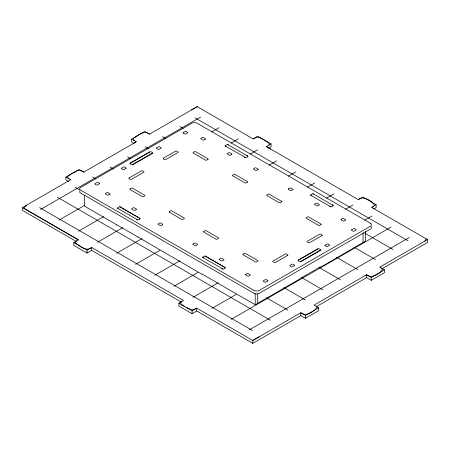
<?xml version="1.0" encoding="UTF-8"?>
<svg xmlns="http://www.w3.org/2000/svg" width="450" height="450" viewBox="0 0 450 450"><rect width="100%" height="100%" fill="white"/><g stroke="black" fill="none" stroke-linecap="round" stroke-linejoin="round"><path stroke-width="0.67" d="M424.777 241.172L426.173 238.832M26.364 205.279L23.771 208.232L78.311 239.957M268.948 145.131L269.297 144.343L268.678 142.858L262.423 138.971L259.054 137.385L257.001 137.132L253.131 138.915L197.207 106.644L149.546 134.156L144.849 131.445L131.608 139.089L131.608 141.981L133.959 143.336M181.024 301.95L180.849 302.102A2.464 1.423 0 0 0 180.585 302.586L181.153 304.279L184.68 306.54M134.252 142.993L136.029 141.643M373.59 206.19L374.501 205.324C372.285 200.998 363.206 195.171 358.346 199.665L266.406 146.593L271.041 143.921L271.041 146.812L268.723 148.146M205.329 139.185L203.861 140.034A0.709 0.411 0 0 1 202.894 140.006L200.908 138.864A0.709 0.411 0 0 1 200.919 138.291L202.303 137.492A0.709 0.411 0 0 1 203.282 137.481L205.268 138.628A0.709 0.411 0 0 1 205.329 139.185M76.601 240.941L75.572 241.824L75.696 243.062C79.987 246.358 86.524 251.826 91.811 247.528M245.706 274.393L247.174 273.544A0.709 0.411 0 0 1 248.147 273.572L250.127 274.714A0.709 0.411 0 0 1 250.116 275.287L248.737 276.086A0.709 0.411 0 0 1 247.759 276.097L245.768 274.95A0.709 0.411 0 0 1 245.706 274.393M225.596 145.446L226.845 144.726A0.833 0.478 0 0 1 227.964 144.686L247.798 156.139A0.833 0.478 0 0 1 247.753 156.791L246.516 157.506A0.833 0.478 0 0 1 245.357 157.494L225.641 146.115A0.833 0.478 0 0 1 225.596 145.446M320.017 267.03L317.919 268.245M68.805 181.631L65.869 179.938L65.869 177.047L79.093 169.414L83.784 172.125M76.073 241.329L22.5 210.398L22.5 207.512L70.566 179.758L65.869 177.047M40.657 209.419L200.672 117.034M59.13 220.084L84.96 205.172M211.787 131.946L219.144 127.699M78.424 231.221L103.657 216.653M231.081 143.083L238.438 138.836M253.119 138.926L257.749 136.249L271.041 143.921M181.699 302.31L91.721 250.363L87.047 253.063L73.834 245.43L73.834 242.544L78.502 239.844L22.5 207.512M97.386 242.314L122.743 227.672M250.206 154.08L257.501 149.873M73.834 242.544L87.047 250.172L91.721 247.477L183.549 300.488L178.869 303.159L178.869 306.051L192.111 313.695L196.763 311.006L252.793 343.356L300.819 315.63L305.438 318.296L318.707 310.635L318.707 307.744L314.089 305.077L366.609 274.759L371.233 277.425L384.508 269.764L384.508 272.649L371.233 280.316L366.609 277.644L316.502 306.574M116.595 253.26L141.829 238.691M269.252 165.127L276.609 160.881M135.686 264.279L159.727 250.397M288.343 176.147L295.701 171.9M154.772 275.299L180.006 260.736M307.429 187.166L314.786 182.919M173.857 286.318L197.904 272.441M326.514 198.186L333.849 193.95M192.949 297.343L218.177 282.774M345.662 209.171L352.963 204.958M178.869 303.159L192.111 310.804L196.763 308.121L252.793 340.47L300.819 312.739C305.724 317.194 314.803 311.479 316.974 307.069L316.024 306.197M373.882 208.912L376.155 207.596L376.155 204.711L371.61 207.332L427.5 239.602L427.5 242.488L381.69 268.937M212.034 308.363L236.081 294.48M364.68 220.23L372.049 215.977M300.977 278.027L308.076 273.932M308.678 273.583L311.091 272.188M311.698 271.839L315.124 269.859M315.686 269.533L317.363 268.566M223.228 286.352L255.206 304.729L299.784 278.989L299.784 279.309M231.12 319.382L391.112 227.008M249.289 329.873L409.281 237.499M427.5 239.602L379.884 267.092L384.508 269.764M300.819 315.63L300.819 312.739L305.438 315.411L318.707 307.744M259.245 336.746L252.782 340.464L252.793 343.356M191.526 109.924L197.286 106.672M300.459 278.325L300.184 278.483A0.833 0.478 0 0 1 299.897 278.567M365.918 275.158L366.683 274.787C371.503 279.242 380.469 273.375 382.781 269.201L382.05 268.341M149.586 134.139C144.292 129.938 137.829 135.096 133.611 138.504L133.712 139.95L134.775 140.918M82.389 171.321L80.286 170.488A3.094 1.789 0 0 0 77.001 170.82L70.898 174.144L67.984 176.265L67.871 177.716L68.828 178.757M186.137 307.378L191.621 309.825L193.59 309.791L196.768 308.121L196.763 311.006M228.375 144.844L227.998 144.63A1.524 0.878 60 0 0 227.599 144.529M225.877 146.289L225.495 146.076A1.524 0.878 60 0 0 225.096 145.974M311.119 195.502L310.742 195.289A1.524 0.878 60 0 0 310.343 195.188M120.15 206.893L139.494 218.064A1.524 0.878 60 0 1 139.894 218.419M118.029 208.553L117.647 208.339A1.524 0.878 60 0 0 117.248 208.237M313.627 194.141L313.251 193.928A0.833 0.478 0 0 0 312.12 193.95L310.882 194.664A0.833 0.478 0 0 0 310.894 195.334L330.609 206.719A0.833 0.478 0 0 0 331.768 206.741L333.017 206.021A0.833 0.478 0 0 0 333.084 205.374L313.239 193.843A1.524 0.878 60 0 0 312.84 193.742M266.406 146.593L270.703 149.057M376.155 204.711L362.88 197.044L358.228 199.592M195.131 117.889L408.026 240.801M180.096 126.568L183.116 128.312M364.877 233.246L392.991 249.48M162.585 136.676L165.606 138.42M353.959 247.168L375.48 259.588M145.074 146.784L148.703 148.877M336.454 257.276L357.975 269.696M131.608 139.089L136.311 141.801L83.779 172.131L82.907 171.619M127.564 156.893L130.584 158.642M318.943 267.384L340.459 279.81M110.059 167.001L113.681 169.093M301.433 277.493L322.954 289.918M92.543 177.114L95.563 178.858M283.922 287.606L305.443 300.026M202.494 257.451A1.524 0.878 60 0 1 202.894 257.552L222.806 269.044A0.833 0.478 0 0 0 223.926 269.004L225.118 268.318A0.833 0.478 0 0 0 225.129 267.615L205.419 256.236A0.833 0.478 0 0 0 204.255 256.224L203.018 256.939A0.833 0.478 0 0 0 202.972 257.597L203.349 257.811M253.929 290.385L80.044 189.787A3.836 2.216 0 0 1 79.942 188.151A3.802 2.194 0 0 1 80.707 187.414L192.178 123.075A3.808 2.199 0 0 1 194.209 122.619A3.842 2.216 0 0 1 195.638 122.709A3.808 2.199 0 0 1 196.926 123.109L370.513 223.318M75.038 187.222L79.869 190.013M266.411 297.714L287.933 310.134M253.929 293.276L80.044 192.673A3.836 2.216 0 0 1 79.942 191.036M57.527 197.331L270.422 320.248M39.667 207.641L252.562 330.559M332.207 204.789L332.584 205.009A1.524 0.878 60 0 1 332.983 205.369M246.96 155.576L247.343 155.796A1.524 0.878 60 0 1 247.742 156.156M329.704 206.235L330.081 206.454A1.524 0.878 60 0 1 330.48 206.814M244.463 157.016L244.839 157.241A1.524 0.878 60 0 1 245.239 157.601M221.856 268.498L222.232 268.723A1.524 0.878 60 0 1 222.632 269.077M136.614 219.285L136.991 219.504A1.524 0.878 60 0 1 137.391 219.864M371.88 207.18L372.611 207.911M70.076 179.477L70.408 179.848M380.154 266.934L380.34 267.356M371.233 277.425L371.233 280.316M366.609 274.759L366.609 277.644M365.558 231.497L365.558 241.02L321.114 266.996M363.054 232.937L363.054 242.46M305.438 315.411L305.438 318.296M257.709 293.76L257.709 303.283M255.206 293.844L255.206 304.729M201.898 274.269L137.987 237.049L137.987 237.369M192.111 310.804L192.111 313.695M116.657 225.382L116.657 224.736L84.673 206.274L84.673 195.39M91.721 247.477L91.721 250.363M87.047 250.172L87.047 253.063M320.518 250.178A1.524 0.878 -60 0 0 320.119 250.279L300.774 261.45A1.524 0.878 -60 0 0 300.381 261.81M297.877 260.364A1.524 0.878 -60 0 1 298.277 260.004L317.621 248.839A1.524 0.878 -60 0 1 318.015 248.737M320.192 266.602A0.833 0.478 0 0 1 320.175 266.873M117.034 224.803A0.833 0.478 0 0 0 117.214 225.056L137.047 236.509A0.833 0.478 0 0 0 137.942 236.576M222.924 285.851A0.833 0.478 0 0 1 222.334 285.744L202.5 274.292A0.833 0.478 0 0 1 202.326 273.864M253.946 290.385A3.802 2.199 0 0 0 259.267 290.424L370.693 226.063A3.825 2.211 0 0 0 370.507 223.312M370.946 226.558A3.802 2.199 0 0 1 371.402 227.357A3.825 2.211 0 0 1 370.693 228.954L259.267 293.316A3.802 2.199 0 0 1 253.946 293.276M129.713 163.429A1.524 0.878 -60 0 1 130.112 163.069L149.456 151.903A1.524 0.878 -60 0 1 149.856 151.802M152.353 153.242A1.524 0.878 -60 0 0 151.954 153.349L132.615 164.514A1.524 0.878 -60 0 0 132.216 164.874M204.992 256.011A1.524 0.878 60 0 1 205.391 256.112L224.736 267.278A1.524 0.878 60 0 1 225.135 267.637M119.751 206.792A1.524 0.878 60 0 1 120.15 206.893M231.683 154.395L230.214 155.244A0.709 0.411 0 0 1 229.247 155.222L227.261 154.074A0.709 0.411 0 0 1 227.273 153.506L228.656 152.708A0.709 0.411 0 0 1 229.629 152.696L231.621 153.844A0.709 0.411 0 0 1 231.683 154.395M258.019 169.605L256.551 170.449A0.709 0.411 0 0 1 255.578 170.426L253.597 169.284A0.709 0.411 0 0 1 253.609 168.711L254.987 167.912A0.709 0.411 0 0 1 255.966 167.901L257.957 169.048A0.709 0.411 0 0 1 258.019 169.605M193.084 243.939L193.022 243.979A0.709 0.411 0 0 0 193.078 244.53L195.069 245.683A0.709 0.411 0 0 0 196.048 245.666L197.426 244.868A0.709 0.411 0 0 0 197.443 244.299L195.458 243.152A0.709 0.411 0 0 0 194.49 243.129L193.084 243.939M219.42 259.144L219.358 259.183A0.709 0.411 0 0 0 219.414 259.734L221.406 260.887A0.709 0.411 0 0 0 222.384 260.871L223.763 260.072A0.709 0.411 0 0 0 223.779 259.504L221.794 258.356A0.709 0.411 0 0 0 220.826 258.334L219.42 259.144M109.89 194.287L108.422 195.131A0.709 0.411 0 0 1 107.46 195.097L105.469 193.95A0.709 0.411 0 0 1 105.497 193.388L106.875 192.589A0.709 0.411 0 0 1 107.865 192.583L109.851 193.725A0.709 0.411 0 0 1 109.89 194.287M136.243 209.498L134.775 210.347A0.709 0.411 0 0 1 133.808 210.313L131.822 209.166A0.709 0.411 0 0 1 131.844 208.597L133.228 207.804A0.709 0.411 0 0 1 134.218 207.793L136.204 208.941A0.709 0.411 0 0 1 136.243 209.498M162.579 224.708L161.106 225.551A0.709 0.411 0 0 1 160.144 225.518L158.158 224.37A0.709 0.411 0 0 1 158.181 223.802L159.564 223.009A0.709 0.411 0 0 1 160.554 222.998L162.534 224.145A0.709 0.411 0 0 1 162.579 224.708M288.517 188.837L288.461 188.876A0.709 0.411 0 0 0 288.501 189.433L290.486 190.581A0.709 0.411 0 0 0 291.476 190.569L292.854 189.776A0.709 0.411 0 0 0 292.882 189.208L290.891 188.061A0.709 0.411 0 0 0 289.929 188.027L288.517 188.837M314.854 204.041L314.798 204.081A0.709 0.411 0 0 0 314.837 204.638L316.822 205.785A0.709 0.411 0 0 0 317.812 205.774L319.191 204.981A0.709 0.411 0 0 0 319.219 204.412L317.228 203.265A0.709 0.411 0 0 0 316.266 203.231L314.854 204.041M341.207 219.257L341.145 219.291A0.709 0.411 0 0 0 341.19 219.853L343.17 220.995A0.709 0.411 0 0 0 344.16 220.989L345.544 220.196A0.709 0.411 0 0 0 345.566 219.628L343.581 218.481A0.709 0.411 0 0 0 342.619 218.447L341.207 219.257M129.201 177.907L129.015 178.02A0.793 0.456 0 0 0 129.077 178.639L130.359 179.381A0.793 0.456 0 0 0 131.462 179.359L143.747 172.266A0.793 0.456 0 0 0 143.764 171.624L142.487 170.888A0.793 0.456 0 0 0 141.407 170.865L129.201 177.907M322.026 235.558L309.628 242.713A0.793 0.456 0 0 1 308.554 242.691L307.277 241.954A0.793 0.456 0 0 1 307.288 241.312L319.579 234.219A0.793 0.456 0 0 1 320.676 234.197L321.964 234.939A0.793 0.456 0 0 1 322.026 235.558M130.674 163.17L130.399 163.333A0.833 0.478 0 0 0 130.466 163.98L131.715 164.7A0.833 0.478 0 0 0 132.874 164.672L152.589 153.292A0.833 0.478 0 0 0 152.601 152.623L151.363 151.909A0.833 0.478 0 0 0 150.232 151.881L130.674 163.17M130.095 188.871L130.039 188.904A0.793 0.456 0 0 0 130.072 189.54L142.358 196.633A0.793 0.456 0 0 0 143.466 196.644L144.743 195.907A0.793 0.456 0 0 0 144.782 195.283L132.39 188.128A0.793 0.456 0 0 0 131.321 188.162L130.095 188.871M169.476 211.607L169.419 211.641A0.793 0.456 0 0 0 169.453 212.276L181.738 219.369A0.793 0.456 0 0 0 182.846 219.381L184.123 218.644A0.793 0.456 0 0 0 184.168 218.019L171.771 210.864A0.793 0.456 0 0 0 170.702 210.898L169.476 211.607M281.621 201.938L280.333 202.68A0.793 0.456 0 0 1 279.264 202.714L266.873 195.559A0.793 0.456 0 0 1 266.918 194.934L268.189 194.197A0.793 0.456 0 0 1 269.297 194.209L281.582 201.302A0.793 0.456 0 0 1 281.621 201.938M321.002 224.674L319.719 225.416A0.793 0.456 0 0 1 318.651 225.45L306.253 218.295A0.793 0.456 0 0 1 306.298 217.671L307.575 216.934A0.793 0.456 0 0 1 308.678 216.945L320.963 224.038A0.793 0.456 0 0 1 321.002 224.674M156.729 147.909L156.656 147.949A0.709 0.411 0 0 0 156.684 148.517L158.062 149.31A0.709 0.411 0 0 0 159.053 149.321L161.038 148.174A0.709 0.411 0 0 0 161.078 147.617L159.609 146.768A0.709 0.411 0 0 0 158.648 146.801L156.729 147.909M183.352 132.536L183.279 132.581A0.709 0.411 0 0 0 183.302 133.144L184.686 133.942A0.709 0.411 0 0 0 185.676 133.948L187.656 132.806A0.709 0.411 0 0 0 187.701 132.244L186.232 131.4A0.709 0.411 0 0 0 185.265 131.434L183.352 132.536M267.761 280.997L265.77 282.144A0.709 0.411 0 0 1 264.808 282.184L263.34 281.334A0.709 0.411 0 0 1 263.379 280.772L265.365 279.63A0.709 0.411 0 0 1 266.355 279.636L267.733 280.434A0.709 0.411 0 0 1 267.761 280.997M294.379 265.629L292.393 266.777A0.709 0.411 0 0 1 291.426 266.811L289.957 265.967A0.709 0.411 0 0 1 290.002 265.404L291.983 264.257A0.709 0.411 0 0 1 292.973 264.268L294.356 265.061A0.709 0.411 0 0 1 294.379 265.629M163.541 158.085L163.294 158.226A0.793 0.456 0 0 0 163.339 158.85L164.616 159.587A0.793 0.456 0 0 0 165.718 159.581L178.009 152.488A0.793 0.456 0 0 0 178.042 151.852L176.76 151.11A0.793 0.456 0 0 0 175.691 151.071L163.541 158.085M287.741 255.352L275.349 262.507A0.793 0.456 0 0 1 274.281 262.468L272.993 261.726A0.793 0.456 0 0 1 273.032 261.096L285.317 253.997A0.793 0.456 0 0 1 286.425 253.991L287.696 254.728A0.793 0.456 0 0 1 287.741 255.352M207.945 159.418L206.668 160.155A0.793 0.456 0 0 1 205.588 160.178L193.196 153.023A0.793 0.456 0 0 1 193.258 152.404L194.546 151.661A0.793 0.456 0 0 1 195.643 151.684L207.928 158.777A0.793 0.456 0 0 1 207.945 159.418M139.894 219.066L138.656 219.78A0.833 0.478 0 0 1 137.52 219.808L117.692 208.356A0.833 0.478 0 0 1 117.754 207.709L119.002 206.989A0.833 0.478 0 0 1 120.161 207.011L139.877 218.396A0.833 0.478 0 0 1 139.888 219.066M247.326 182.154L246.049 182.891A0.793 0.456 0 0 1 244.969 182.914L232.577 175.759A0.793 0.456 0 0 1 232.639 175.14L233.927 174.398A0.793 0.456 0 0 1 235.024 174.42L247.314 181.513A0.793 0.456 0 0 1 247.326 182.154M203.766 231.396L203.709 231.424A0.793 0.456 0 0 0 203.726 232.065L216.011 239.158A0.793 0.456 0 0 0 217.114 239.181L218.396 238.438A0.793 0.456 0 0 0 218.458 237.819L206.066 230.664A0.793 0.456 0 0 0 204.986 230.692L203.766 231.396M243.146 254.132L243.096 254.166A0.793 0.456 0 0 0 243.107 254.801L255.392 261.894A0.793 0.456 0 0 0 256.494 261.917L257.777 261.174A0.793 0.456 0 0 0 257.839 260.556L245.447 253.401A0.793 0.456 0 0 0 244.367 253.429L243.146 254.132M320.625 250.256L300.791 261.703A0.833 0.478 0 0 1 299.666 261.669L298.423 260.949A0.833 0.478 0 0 1 298.463 260.28L318.178 248.895A0.833 0.478 0 0 1 319.337 248.889L320.574 249.604A0.833 0.478 0 0 1 320.625 250.256M99.354 183.786L97.374 184.933A0.709 0.411 0 0 1 96.407 184.956L94.933 184.106A0.709 0.411 0 0 1 94.995 183.549L96.986 182.402A0.709 0.411 0 0 1 97.965 182.419L99.343 183.212A0.709 0.411 0 0 1 99.354 183.786M125.978 168.418L123.992 169.56A0.709 0.411 0 0 1 123.024 169.588L121.556 168.739A0.709 0.411 0 0 1 121.618 168.182L123.604 167.034A0.709 0.411 0 0 1 124.582 167.046L125.966 167.844A0.709 0.411 0 0 1 125.978 168.418M325.136 245.121L325.063 245.16A0.709 0.411 0 0 0 325.074 245.734L326.452 246.532A0.709 0.411 0 0 0 327.431 246.544L329.423 245.396A0.709 0.411 0 0 0 329.484 244.839L328.016 243.99A0.709 0.411 0 0 0 327.043 244.018L325.136 245.121M351.759 229.748L351.681 229.792A0.709 0.411 0 0 0 351.692 230.366L353.076 231.159A0.709 0.411 0 0 0 354.054 231.176L356.04 230.029A0.709 0.411 0 0 0 356.102 229.472L354.634 228.623A0.709 0.411 0 0 0 353.666 228.651L351.759 229.748"/></g></svg>
